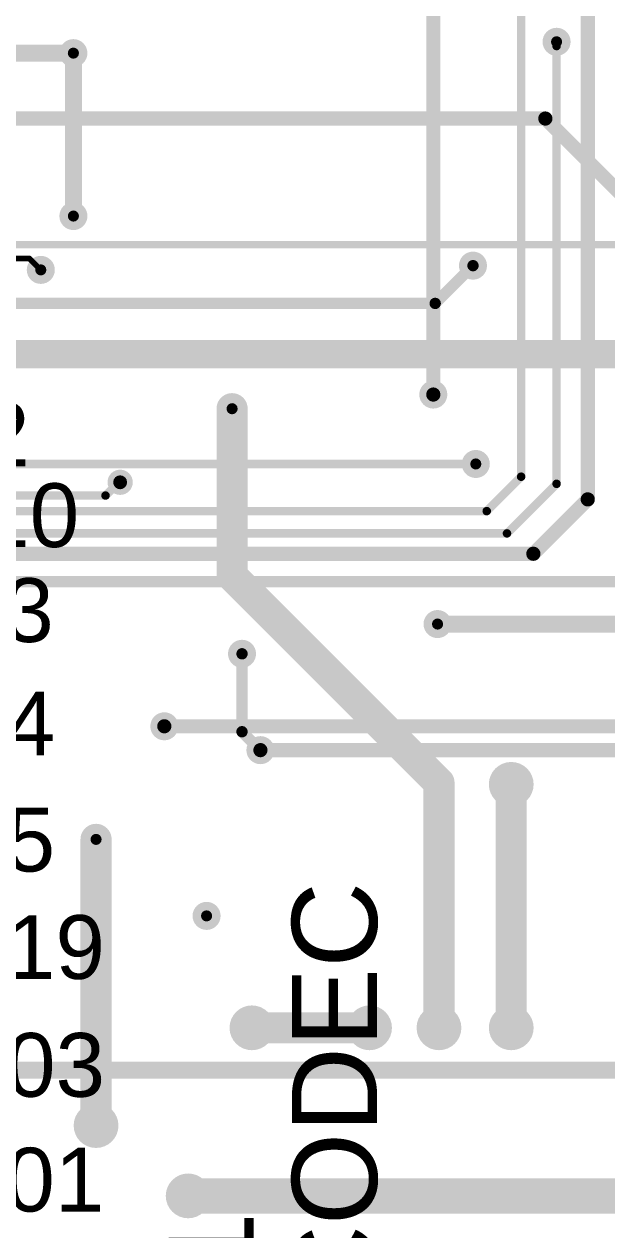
# Model space of a CAD drawing. Header units: millimetres. Extents: x -0.39 to 4.37, y -0.38 to 3.54.
# Drawn here: x 2.627 to 3.038, y 1.354 to 2.205 of the extents above; entities that cross this region are included whole.
import ezdxf

# ---------------------------------------------------------------- set-up
doc = ezdxf.new("R2010")
doc.units = ezdxf.units.MM
doc.header["$MEASUREMENT"] = 0
for name, color, linetype in [('BottomLayer', 5, 'Continuous'), ('BottomSolder', 6, 'Continuous'), ('TopLayer', 1, 'Continuous'), ('TopOverlay', 2, 'Continuous'), ('TopSolder', 216, 'Continuous'), ('ViaHoleLayer', 16, 'Continuous')]:
    doc.layers.add(name, color=color, linetype=linetype)
doc.styles.add('Arial', font='', dxfattribs={"height": 0.2})
doc.styles.get('Arial').set_extended_font_data('Arial')

msp = doc.modelspace()

# ---------------------------------------------------------------- hatches: boundary and pattern name
at = {"layer": 'BottomLayer'}
h = msp.add_hatch(color=5, dxfattribs=at)
edge = h.paths.add_edge_path()
edge.add_arc((3.003, 2.193), 0.0059055, 0, 360)
h = msp.add_hatch(color=5, dxfattribs=at)
edge = h.paths.add_edge_path()
edge.add_arc((2.662, 2.185), 0.0059055, 0, 360)
h = msp.add_hatch(color=5, dxfattribs=at)
edge = h.paths.add_edge_path()
edge.add_arc((2.662, 2.07), 0.0059055, 0, 360)
h = msp.add_hatch(color=5, dxfattribs=at)
edge = h.paths.add_edge_path()
edge.add_arc((2.639, 2.032), 0.0059055, 0, 360)
h = msp.add_hatch(color=5, dxfattribs=at)
edge = h.paths.add_edge_path()
edge.add_arc((2.944, 2.035), 0.0059055, 0, 360)
h = msp.add_hatch(color=5, dxfattribs=at)
edge = h.paths.add_edge_path()
edge.add_arc((2.916, 1.944), 0.0059055, 0, 360)
h = msp.add_hatch(color=5, dxfattribs=at)
edge = h.paths.add_edge_path()
edge.add_arc((2.774, 1.934), 0.0059055, 0, 360)
h = msp.add_hatch(color=5, dxfattribs=at)
edge = h.paths.add_edge_path()
edge.add_arc((2.946, 1.895), 0.0059055, 0, 360)
h = msp.add_hatch(color=5, dxfattribs=at)
edge = h.paths.add_edge_path()
edge.add_arc((2.695, 1.8820787), 0.0049212, 0, 360)
h = msp.add_hatch(color=5, dxfattribs=at)
edge = h.paths.add_edge_path()
edge.add_arc((2.919, 1.782), 0.0059055, 0, 360)
h = msp.add_hatch(color=5, dxfattribs=at)
edge = h.paths.add_edge_path()
edge.add_arc((2.781, 1.761), 0.0059055, 0, 360)
h = msp.add_hatch(color=5, dxfattribs=at)
edge = h.paths.add_edge_path()
edge.add_arc((2.7261778, 1.7098222), 0.0059055, 0, 360)
h = msp.add_hatch(color=5, dxfattribs=at)
edge = h.paths.add_edge_path()
edge.add_arc((2.794, 1.693), 0.0059055, 0, 360)
h = msp.add_hatch(color=5, dxfattribs=at)
edge = h.paths.add_edge_path()
edge.add_arc((2.971, 1.6688525), 0.011811, 0, 360)
h = msp.add_hatch(color=5, dxfattribs=at)
edge = h.paths.add_edge_path()
edge.add_arc((2.678, 1.63), 0.0059055, 0, 360)
h = msp.add_hatch(color=5, dxfattribs=at)
edge = h.paths.add_edge_path()
edge.add_arc((2.756, 1.576), 0.0059055, 0, 360)
h = msp.add_hatch(color=5, dxfattribs=at)
edge = h.paths.add_edge_path()
edge.add_arc((2.788, 1.497), 0.011811, 0, 360)
h = msp.add_hatch(color=5, dxfattribs=at)
edge = h.paths.add_edge_path()
edge.add_arc((2.871, 1.497), 0.011811, 0, 360)
h = msp.add_hatch(color=5, dxfattribs=at)
edge = h.paths.add_edge_path()
edge.add_arc((2.92, 1.497), 0.011811, 0, 360)
h = msp.add_hatch(color=5, dxfattribs=at)
edge = h.paths.add_edge_path()
edge.add_arc((2.971, 1.497), 0.011811, 0, 360)
h = msp.add_hatch(color=5, dxfattribs=at)
edge = h.paths.add_edge_path()
edge.add_arc((2.678, 1.428), 0.011811, 0, 360)
h = msp.add_hatch(color=5, dxfattribs=at)
edge = h.paths.add_edge_path()
edge.add_arc((2.743, 1.378367), 0.011811, 0, 360)
at = {"layer": 'BottomSolder'}
h = msp.add_hatch(color=6, dxfattribs=at)
edge = h.paths.add_edge_path()
edge.add_arc((3.003, 2.193), 0.0099055, 0, 360)
h = msp.add_hatch(color=6, dxfattribs=at)
edge = h.paths.add_edge_path()
edge.add_arc((2.662, 2.185), 0.0099055, 0, 360)
h = msp.add_hatch(color=6, dxfattribs=at)
edge = h.paths.add_edge_path()
edge.add_arc((2.662, 2.07), 0.0099055, 0, 360)
h = msp.add_hatch(color=6, dxfattribs=at)
edge = h.paths.add_edge_path()
edge.add_arc((2.944, 2.035), 0.0099055, 0, 360)
h = msp.add_hatch(color=6, dxfattribs=at)
edge = h.paths.add_edge_path()
edge.add_arc((2.639, 2.032), 0.0099055, 0, 360)
h = msp.add_hatch(color=6, dxfattribs=at)
edge = h.paths.add_edge_path()
edge.add_arc((2.916, 1.944), 0.0099055, 0, 360)
h = msp.add_hatch(color=6, dxfattribs=at)
edge = h.paths.add_edge_path()
edge.add_arc((2.774, 1.934), 0.0099055, 0, 360)
h = msp.add_hatch(color=6, dxfattribs=at)
edge = h.paths.add_edge_path()
edge.add_arc((2.946, 1.895), 0.0099055, 0, 360)
h = msp.add_hatch(color=6, dxfattribs=at)
edge = h.paths.add_edge_path()
edge.add_arc((2.695, 1.8820787), 0.0089212, 0, 360)
h = msp.add_hatch(color=6, dxfattribs=at)
edge = h.paths.add_edge_path()
edge.add_arc((2.919, 1.782), 0.0099055, 0, 360)
h = msp.add_hatch(color=6, dxfattribs=at)
edge = h.paths.add_edge_path()
edge.add_arc((2.781, 1.761), 0.0099055, 0, 360)
h = msp.add_hatch(color=6, dxfattribs=at)
edge = h.paths.add_edge_path()
edge.add_arc((2.7261778, 1.7098222), 0.0099055, 0, 360)
h = msp.add_hatch(color=6, dxfattribs=at)
edge = h.paths.add_edge_path()
edge.add_arc((2.794, 1.693), 0.0099055, 0, 360)
h = msp.add_hatch(color=6, dxfattribs=at)
edge = h.paths.add_edge_path()
edge.add_arc((2.971, 1.6688525), 0.015811, 0, 360)
h = msp.add_hatch(color=6, dxfattribs=at)
edge = h.paths.add_edge_path()
edge.add_arc((2.678, 1.63), 0.0099055, 0, 360)
h = msp.add_hatch(color=6, dxfattribs=at)
edge = h.paths.add_edge_path()
edge.add_arc((2.756, 1.576), 0.0099055, 0, 360)
h = msp.add_hatch(color=6, dxfattribs=at)
edge = h.paths.add_edge_path()
edge.add_arc((2.788, 1.497), 0.015811, 0, 360)
h = msp.add_hatch(color=6, dxfattribs=at)
edge = h.paths.add_edge_path()
edge.add_arc((2.871, 1.497), 0.015811, 0, 360)
h = msp.add_hatch(color=6, dxfattribs=at)
edge = h.paths.add_edge_path()
edge.add_arc((2.92, 1.497), 0.015811, 0, 360)
h = msp.add_hatch(color=6, dxfattribs=at)
edge = h.paths.add_edge_path()
edge.add_arc((2.971, 1.497), 0.015811, 0, 360)
h = msp.add_hatch(color=6, dxfattribs=at)
edge = h.paths.add_edge_path()
edge.add_arc((2.678, 1.428), 0.015811, 0, 360)
h = msp.add_hatch(color=6, dxfattribs=at)
edge = h.paths.add_edge_path()
edge.add_arc((2.743, 1.378367), 0.015811, 0, 360)
at = {"layer": 'TopLayer'}
h = msp.add_hatch(color=1, dxfattribs=at)
edge = h.paths.add_edge_path()
edge.add_arc((3.003, 2.193), 0.0059055, 0, 360)
h = msp.add_hatch(color=1, dxfattribs=at)
edge = h.paths.add_edge_path()
edge.add_arc((2.662, 2.185), 0.0059055, 0, 360)
h = msp.add_hatch(color=1, dxfattribs=at)
edge = h.paths.add_edge_path()
edge.add_arc((2.662, 2.07), 0.0059055, 0, 360)
h = msp.add_hatch(color=1, dxfattribs=at)
edge = h.paths.add_edge_path()
edge.add_arc((2.639, 2.032), 0.0059055, 0, 360)
h = msp.add_hatch(color=1, dxfattribs=at)
edge = h.paths.add_edge_path()
edge.add_arc((2.944, 2.035), 0.0059055, 0, 360)
h = msp.add_hatch(color=1, dxfattribs=at)
edge = h.paths.add_edge_path()
edge.add_arc((2.916, 1.944), 0.0059055, 0, 360)
h = msp.add_hatch(color=1, dxfattribs=at)
edge = h.paths.add_edge_path()
edge.add_arc((2.774, 1.934), 0.0059055, 0, 360)
h = msp.add_hatch(color=1, dxfattribs=at)
edge = h.paths.add_edge_path()
edge.add_arc((2.946, 1.895), 0.0059055, 0, 360)
h = msp.add_hatch(color=1, dxfattribs=at)
edge = h.paths.add_edge_path()
edge.add_arc((2.695, 1.8820787), 0.0049212, 0, 360)
h = msp.add_hatch(color=1, dxfattribs=at)
edge = h.paths.add_edge_path()
edge.add_arc((2.919, 1.782), 0.0059055, 0, 360)
h = msp.add_hatch(color=1, dxfattribs=at)
edge = h.paths.add_edge_path()
edge.add_arc((2.781, 1.761), 0.0059055, 0, 360)
h = msp.add_hatch(color=1, dxfattribs=at)
edge = h.paths.add_edge_path()
edge.add_arc((2.7261778, 1.7098222), 0.0059055, 0, 360)
h = msp.add_hatch(color=1, dxfattribs=at)
edge = h.paths.add_edge_path()
edge.add_arc((2.794, 1.693), 0.0059055, 0, 360)
h = msp.add_hatch(color=1, dxfattribs=at)
edge = h.paths.add_edge_path()
edge.add_arc((2.971, 1.6688525), 0.011811, 0, 360)
h = msp.add_hatch(color=1, dxfattribs=at)
edge = h.paths.add_edge_path()
edge.add_arc((2.678, 1.63), 0.0059055, 0, 360)
h = msp.add_hatch(color=1, dxfattribs=at)
edge = h.paths.add_edge_path()
edge.add_arc((2.756, 1.576), 0.0059055, 0, 360)
h = msp.add_hatch(color=1, dxfattribs=at)
edge = h.paths.add_edge_path()
edge.add_arc((2.788, 1.497), 0.011811, 0, 360)
h = msp.add_hatch(color=1, dxfattribs=at)
edge = h.paths.add_edge_path()
edge.add_arc((2.871, 1.497), 0.011811, 0, 360)
h = msp.add_hatch(color=1, dxfattribs=at)
edge = h.paths.add_edge_path()
edge.add_arc((2.92, 1.497), 0.011811, 0, 360)
h = msp.add_hatch(color=1, dxfattribs=at)
edge = h.paths.add_edge_path()
edge.add_arc((2.971, 1.497), 0.011811, 0, 360)
h = msp.add_hatch(color=1, dxfattribs=at)
edge = h.paths.add_edge_path()
edge.add_arc((2.678, 1.428), 0.011811, 0, 360)
h = msp.add_hatch(color=1, dxfattribs=at)
edge = h.paths.add_edge_path()
edge.add_arc((2.743, 1.378367), 0.011811, 0, 360)
at = {"layer": 'TopSolder'}
h = msp.add_hatch(color=216, dxfattribs=at)
edge = h.paths.add_edge_path()
edge.add_arc((3.003, 2.193), 0.0099055, 0, 360)
h = msp.add_hatch(color=216, dxfattribs=at)
edge = h.paths.add_edge_path()
edge.add_arc((2.662, 2.185), 0.0099055, 0, 360)
h = msp.add_hatch(color=216, dxfattribs=at)
edge = h.paths.add_edge_path()
edge.add_arc((2.662, 2.07), 0.0099055, 0, 360)
h = msp.add_hatch(color=216, dxfattribs=at)
edge = h.paths.add_edge_path()
edge.add_arc((2.944, 2.035), 0.0099055, 0, 360)
h = msp.add_hatch(color=216, dxfattribs=at)
edge = h.paths.add_edge_path()
edge.add_arc((2.639, 2.032), 0.0099055, 0, 360)
h = msp.add_hatch(color=216, dxfattribs=at)
edge = h.paths.add_edge_path()
edge.add_arc((2.916, 1.944), 0.0099055, 0, 360)
h = msp.add_hatch(color=216, dxfattribs=at)
edge = h.paths.add_edge_path()
edge.add_arc((2.774, 1.934), 0.0099055, 0, 360)
h = msp.add_hatch(color=216, dxfattribs=at)
edge = h.paths.add_edge_path()
edge.add_arc((2.946, 1.895), 0.0099055, 0, 360)
h = msp.add_hatch(color=216, dxfattribs=at)
edge = h.paths.add_edge_path()
edge.add_arc((2.695, 1.8820787), 0.0089212, 0, 360)
h = msp.add_hatch(color=216, dxfattribs=at)
edge = h.paths.add_edge_path()
edge.add_arc((2.919, 1.782), 0.0099055, 0, 360)
h = msp.add_hatch(color=216, dxfattribs=at)
edge = h.paths.add_edge_path()
edge.add_arc((2.781, 1.761), 0.0099055, 0, 360)
h = msp.add_hatch(color=216, dxfattribs=at)
edge = h.paths.add_edge_path()
edge.add_arc((2.7261778, 1.7098222), 0.0099055, 0, 360)
h = msp.add_hatch(color=216, dxfattribs=at)
edge = h.paths.add_edge_path()
edge.add_arc((2.794, 1.693), 0.0099055, 0, 360)
h = msp.add_hatch(color=216, dxfattribs=at)
edge = h.paths.add_edge_path()
edge.add_arc((2.971, 1.6688525), 0.015811, 0, 360)
h = msp.add_hatch(color=216, dxfattribs=at)
edge = h.paths.add_edge_path()
edge.add_arc((2.678, 1.63), 0.0099055, 0, 360)
h = msp.add_hatch(color=216, dxfattribs=at)
edge = h.paths.add_edge_path()
edge.add_arc((2.756, 1.576), 0.0099055, 0, 360)
h = msp.add_hatch(color=216, dxfattribs=at)
edge = h.paths.add_edge_path()
edge.add_arc((2.788, 1.497), 0.015811, 0, 360)
h = msp.add_hatch(color=216, dxfattribs=at)
edge = h.paths.add_edge_path()
edge.add_arc((2.871, 1.497), 0.015811, 0, 360)
h = msp.add_hatch(color=216, dxfattribs=at)
edge = h.paths.add_edge_path()
edge.add_arc((2.92, 1.497), 0.015811, 0, 360)
h = msp.add_hatch(color=216, dxfattribs=at)
edge = h.paths.add_edge_path()
edge.add_arc((2.971, 1.497), 0.015811, 0, 360)
h = msp.add_hatch(color=216, dxfattribs=at)
edge = h.paths.add_edge_path()
edge.add_arc((2.678, 1.428), 0.015811, 0, 360)
h = msp.add_hatch(color=216, dxfattribs=at)
edge = h.paths.add_edge_path()
edge.add_arc((2.743, 1.378367), 0.015811, 0, 360)
at = {"layer": 'ViaHoleLayer'}
h = msp.add_hatch(color=16, dxfattribs=at)
edge = h.paths.add_edge_path()
edge.add_arc((3.003, 2.193), 0.003937, 0, 360)
h = msp.add_hatch(color=16, dxfattribs=at)
edge = h.paths.add_edge_path()
edge.add_arc((2.662, 2.185), 0.003937, 0, 360)
h = msp.add_hatch(color=16, dxfattribs=at)
edge = h.paths.add_edge_path()
edge.add_arc((2.662, 2.07), 0.003937, 0, 360)
h = msp.add_hatch(color=16, dxfattribs=at)
edge = h.paths.add_edge_path()
edge.add_arc((2.639, 2.032), 0.003937, 0, 360)
h = msp.add_hatch(color=16, dxfattribs=at)
edge = h.paths.add_edge_path()
edge.add_arc((2.944, 2.035), 0.003937, 0, 360)
h = msp.add_hatch(color=16, dxfattribs=at)
edge = h.paths.add_edge_path()
edge.add_arc((2.916, 1.944), 0.003937, 0, 360)
h = msp.add_hatch(color=16, dxfattribs=at)
edge = h.paths.add_edge_path()
edge.add_arc((2.774, 1.934), 0.003937, 0, 360)
h = msp.add_hatch(color=16, dxfattribs=at)
edge = h.paths.add_edge_path()
edge.add_arc((2.946, 1.895), 0.003937, 0, 360)
h = msp.add_hatch(color=16, dxfattribs=at)
edge = h.paths.add_edge_path()
edge.add_arc((2.695, 1.8820787), 0.003937, 0, 360)
h = msp.add_hatch(color=16, dxfattribs=at)
edge = h.paths.add_edge_path()
edge.add_arc((2.919, 1.782), 0.003937, 0, 360)
h = msp.add_hatch(color=16, dxfattribs=at)
edge = h.paths.add_edge_path()
edge.add_arc((2.781, 1.761), 0.003937, 0, 360)
h = msp.add_hatch(color=16, dxfattribs=at)
edge = h.paths.add_edge_path()
edge.add_arc((2.7261778, 1.7098222), 0.003937, 0, 360)
h = msp.add_hatch(color=16, dxfattribs=at)
edge = h.paths.add_edge_path()
edge.add_arc((2.794, 1.693), 0.003937, 0, 360)
h = msp.add_hatch(color=16, dxfattribs=at)
edge = h.paths.add_edge_path()
edge.add_arc((2.971, 1.6688525), 0.0059055, 0, 360)
h = msp.add_hatch(color=16, dxfattribs=at)
edge = h.paths.add_edge_path()
edge.add_arc((2.678, 1.63), 0.003937, 0, 360)
h = msp.add_hatch(color=16, dxfattribs=at)
edge = h.paths.add_edge_path()
edge.add_arc((2.756, 1.576), 0.003937, 0, 360)
h = msp.add_hatch(color=16, dxfattribs=at)
edge = h.paths.add_edge_path()
edge.add_arc((2.788, 1.497), 0.0059055, 0, 360)
h = msp.add_hatch(color=16, dxfattribs=at)
edge = h.paths.add_edge_path()
edge.add_arc((2.871, 1.497), 0.0059055, 0, 360)
h = msp.add_hatch(color=16, dxfattribs=at)
edge = h.paths.add_edge_path()
edge.add_arc((2.92, 1.497), 0.0059055, 0, 360)
h = msp.add_hatch(color=16, dxfattribs=at)
edge = h.paths.add_edge_path()
edge.add_arc((2.971, 1.497), 0.0059055, 0, 360)
h = msp.add_hatch(color=16, dxfattribs=at)
edge = h.paths.add_edge_path()
edge.add_arc((2.678, 1.428), 0.0059055, 0, 360)
h = msp.add_hatch(color=16, dxfattribs=at)
edge = h.paths.add_edge_path()
edge.add_arc((2.743, 1.378367), 0.0059055, 0, 360)

# ---------------------------------------------------------------- linework, layer by layer
at = {"layer": 'BottomLayer'}
for points, const_width in [([(3.025, 1.87), (3.025, 2.535)], 0.01), ([(2.916, 1.944), (2.916, 2.486)], 0.01), ([(2.978, 1.886), (2.978, 2.227)], 0.006), ([(2.662, 2.07), (2.662, 2.185)], 0.012), ([(3.003, 1.881), (3.003, 2.19)], 0.006), ([(2.264, 1.895), (2.946, 1.895)], 0.006), ([(2.6846802, 1.8727109), (2.694048, 1.8820787)], 0.006), ([(2.694048, 1.8820787), (2.695, 1.8820787)], 0.006), ([(2.9537109, 1.8617109), (2.978, 1.886)], 0.006), ([(2.968, 1.846), (3.003, 1.881)], 0.006), ([(2.0952843, 1.8727109), (2.6846802, 1.8727109)], 0.006), ([(2.986618, 1.831618), (3.025, 1.87)], 0.01), ([(2.0577112, 1.8617109), (2.9537109, 1.8617109)], 0.006), ([(2.07, 1.846), (2.968, 1.846)], 0.006), ([(2.2436183, 1.831618), (2.986618, 1.831618)], 0.01), ([(2.0480001, 1.812), (3.07, 1.812)], 0.008), ([(2.7261778, 1.7098222), (3.5572555, 1.7098222)], 0.01), ([(2.794, 1.693), (3.5758664, 1.693)], 0.01), ([(2.3903603, 1.467), (3.5517283, 1.467)], 0.012), ([(2.743, 1.378367), (2.7430001, 1.3783671)], 0.025), ([(2.7430001, 1.3783671), (3.458367, 1.3783671)], 0.025)]:
    msp.add_lwpolyline(points, dxfattribs=dict(at, const_width=const_width))
for points, const_width in [([(2.659, 2.185, 1), (2.665, 2.185, 1)], 0.006), ([(3.0015, 2.19, 1), (3.0045, 2.19, 1)], 0.003), ([(2.659, 2.07, 1), (2.665, 2.07, 1)], 0.006), ([(2.9135, 1.944, 1), (2.9185, 1.944, 1)], 0.005), ([(2.9445, 1.895, 1), (2.9475, 1.895, 1)], 0.003), ([(2.692548, 1.8820787, 1), (2.695548, 1.8820787, 1)], 0.003), ([(2.692548, 1.8820787, 1), (2.695548, 1.8820787, 1)], 0.003), ([(2.6935, 1.8820787, 1), (2.6965, 1.8820787, 1)], 0.003), ([(2.9765, 1.886, 1), (2.9795, 1.886, 1)], 0.003), ([(2.9765, 1.886, 1), (2.9795, 1.886, 1)], 0.003), ([(3.0015, 1.881, 1), (3.0045, 1.881, 1)], 0.003), ([(3.0015, 1.881, 1), (3.0045, 1.881, 1)], 0.003), ([(2.6831802, 1.8727109, 1), (2.6861802, 1.8727109, 1)], 0.003), ([(2.6831802, 1.8727109, 1), (2.6861802, 1.8727109, 1)], 0.003), ([(3.0225, 1.87, 1), (3.0275, 1.87, 1)], 0.005), ([(3.0225, 1.87, 1), (3.0275, 1.87, 1)], 0.005), ([(2.9522109, 1.8617109, 1), (2.9552109, 1.8617109, 1)], 0.003), ([(2.9522109, 1.8617109, 1), (2.9552109, 1.8617109, 1)], 0.003), ([(2.9665, 1.846, 1), (2.9695, 1.846, 1)], 0.003), ([(2.9665, 1.846, 1), (2.9695, 1.846, 1)], 0.003), ([(2.984118, 1.831618, 1), (2.989118, 1.831618, 1)], 0.005), ([(2.984118, 1.831618, 1), (2.989118, 1.831618, 1)], 0.005), ([(2.7236778, 1.7098222, 1), (2.7286778, 1.7098222, 1)], 0.005), ([(2.7915, 1.693, 1), (2.7965, 1.693, 1)], 0.005), ([(2.73675, 1.378367, 1), (2.74925, 1.378367, 1)], 0.0125), ([(2.7367501, 1.3783671, 1), (2.7492501, 1.3783671, 1)], 0.0125), ([(2.7367501, 1.3783671, 1), (2.7492501, 1.3783671, 1)], 0.0125)]:
    msp.add_lwpolyline(points, format="xyb", close=True, dxfattribs=dict(at, const_width=const_width))
at = {"layer": 'TopLayer'}
for points, const_width in [([(2.352, 2.185), (2.662, 2.185)], 0.012), ([(2.3868223, 2.1388222), (2.9950833, 2.1388222)], 0.01), ([(2.9950833, 2.1388222), (3.0569055, 2.077)], 0.01), ([(2.16, 2.0498222), (3.0898222, 2.0498222)], 0.005), ([(2.1594963, 2.04), (2.631, 2.04)], 0.004), ([(2.631, 2.04), (2.639, 2.032)], 0.004), ([(2.9173339, 2.0083339), (2.944, 2.035)], 0.008), ([(2.3559697, 2.0083339), (2.9173339, 2.0083339)], 0.008), ([(2.5102577, 1.9725229), (3.1118225, 1.9725229)], 0.02), ([(2.774, 1.816), (2.774, 1.934)], 0.022), ([(2.774, 1.816), (2.92, 1.67)], 0.022), ([(2.919, 1.782), (3.0930001, 1.782)], 0.012), ([(2.781, 1.706), (2.781, 1.761)], 0.008), ([(2.781, 1.706), (2.794, 1.693)], 0.008), ([(2.92, 1.497), (2.92, 1.67)], 0.022), ([(2.971, 1.497), (2.971, 1.6688525)], 0.022), ([(2.678, 1.428), (2.678, 1.63)], 0.022), ([(2.788, 1.497), (2.871, 1.497)], 0.022)]:
    msp.add_lwpolyline(points, dxfattribs=dict(at, const_width=const_width))
for points, const_width in [([(2.659, 2.185, 1), (2.665, 2.185, 1)], 0.006), ([(2.9925833, 2.1388222, 1), (2.9975833, 2.1388222, 1)], 0.005), ([(2.9925833, 2.1388222, 1), (2.9975833, 2.1388222, 1)], 0.005), ([(2.63, 2.04, 1), (2.632, 2.04, 1)], 0.002), ([(2.63, 2.04, 1), (2.632, 2.04, 1)], 0.002), ([(2.942, 2.035, 1), (2.946, 2.035, 1)], 0.004), ([(2.638, 2.032, 1), (2.64, 2.032, 1)], 0.002), ([(2.9153339, 2.0083339, 1), (2.9193339, 2.0083339, 1)], 0.004), ([(2.9153339, 2.0083339, 1), (2.9193339, 2.0083339, 1)], 0.004), ([(2.7685, 1.934, 1), (2.7795, 1.934, 1)], 0.011), ([(2.7685, 1.816, 1), (2.7795, 1.816, 1)], 0.011), ([(2.7685, 1.816, 1), (2.7795, 1.816, 1)], 0.011), ([(2.916, 1.782, 1), (2.922, 1.782, 1)], 0.006), ([(2.779, 1.761, 1), (2.783, 1.761, 1)], 0.004), ([(2.779, 1.706, 1), (2.783, 1.706, 1)], 0.004), ([(2.779, 1.706, 1), (2.783, 1.706, 1)], 0.004), ([(2.792, 1.693, 1), (2.796, 1.693, 1)], 0.004), ([(2.9145, 1.67, 1), (2.9255, 1.67, 1)], 0.011), ([(2.9145, 1.67, 1), (2.9255, 1.67, 1)], 0.011), ([(2.9655, 1.6688525, 1), (2.9765, 1.6688525, 1)], 0.011), ([(2.6725, 1.63, 1), (2.6835, 1.63, 1)], 0.011), ([(2.7825, 1.497, 1), (2.7935, 1.497, 1)], 0.011), ([(2.8655, 1.497, 1), (2.8765, 1.497, 1)], 0.011), ([(2.9145, 1.497, 1), (2.9255, 1.497, 1)], 0.011), ([(2.9655, 1.497, 1), (2.9765, 1.497, 1)], 0.011), ([(2.6725, 1.428, 1), (2.6835, 1.428, 1)], 0.011)]:
    msp.add_lwpolyline(points, format="xyb", close=True, dxfattribs=dict(at, const_width=const_width))

# ---------------------------------------------------------------- texts
at = {"layer": 'TopOverlay', "style": 'Arial'}
for s, p in [('C92', (2.5158419, 1.8933295)), ('C110', (2.5158467, 1.8363295)), ('C93', (2.5328419, 1.7693295)), ('C94', (2.5338419, 1.6893295)), ('C95', (2.5338419, 1.6073295)), ('C119', (2.5340242, 1.5315073)), ('C103', (2.5340979, 1.4483295)), ('C101', (2.5335955, 1.3673295))]:
    msp.add_text(s, height=0.045, dxfattribs=at).set_placement(p)
for s, p in [('VCCA3V0_CODEC', (2.8762341, 0.8686403)), ('DDR1_OTD1', (2.7892342, 0.868642))]:
    msp.add_text(s, height=0.06, rotation=90, dxfattribs=at).set_placement(p)

doc.saveas('drawing.dxf')
